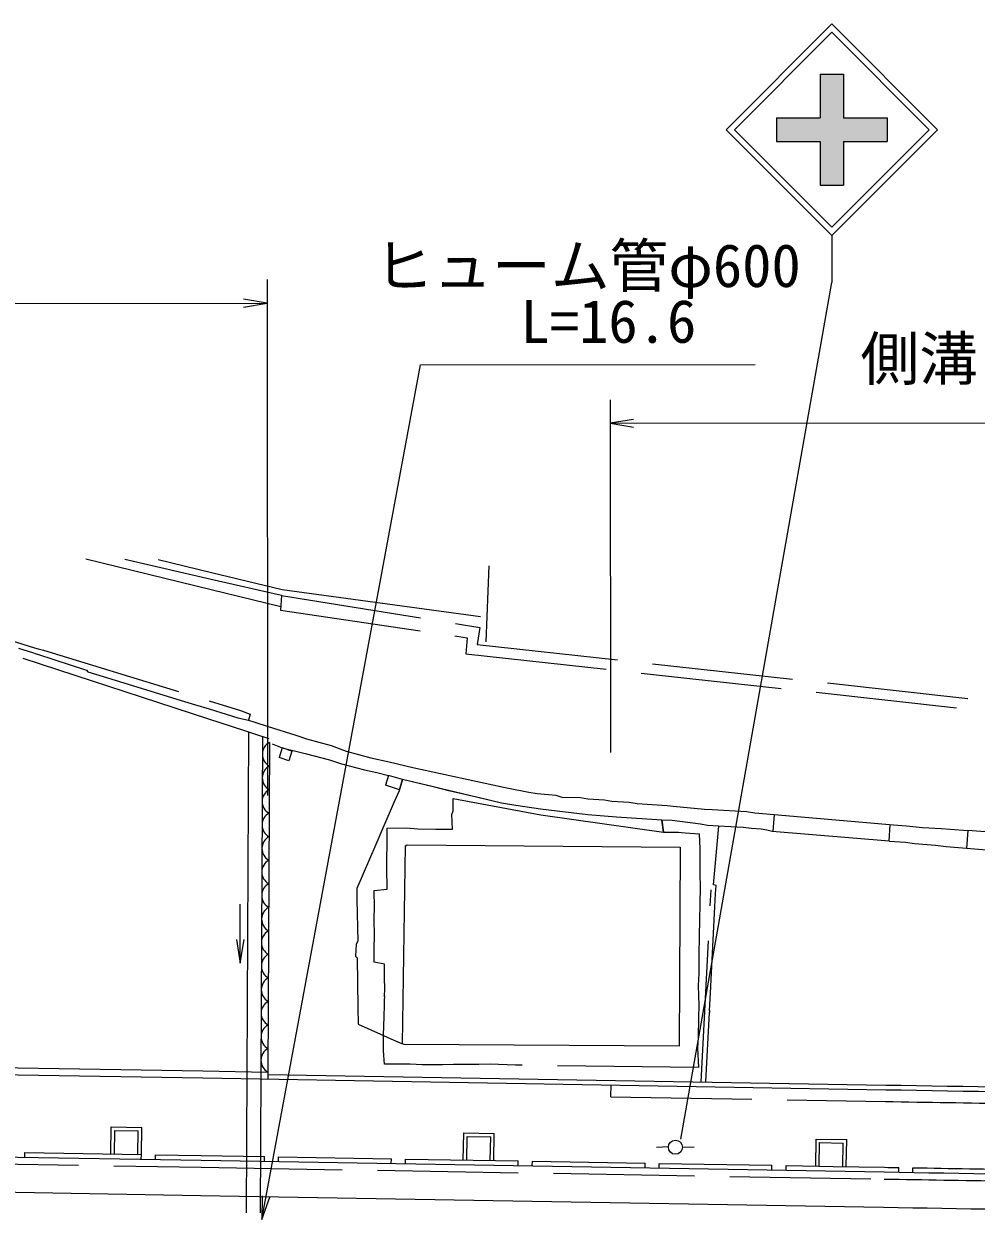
# Model space of a CAD drawing. Units: millimetres, scale not verified. Extents: x 40000 to 680000, y 20000 to 380000.
# Drawn here: x 350331 to 390846, y 284862 to 335833 of the extents above; entities that cross this region are included whole.
import ezdxf
from ezdxf.enums import TextEntityAlignment as Align

# ---------------------------------------------------------------- set-up
doc = ezdxf.new("R2010")
doc.units = ezdxf.units.MM
doc.header["$LTSCALE"] = 1000
doc.linetypes.add('DASHED', pattern=[7.5, 6, -1.5])
for name, color, linetype, lineweight in [('M-BGD', 7, 'Continuous', 25), ('M-STR-HTXT', 7, 'Continuous', 13), ('M-STR-STRC', 7, 'Continuous', 25)]:
    doc.layers.add(name, color=color, linetype=linetype, lineweight=lineweight)
doc.styles.add('ＭＳ ゴシック', font='')
doc.styles.get('ＭＳ ゴシック').set_extended_font_data('MS Gothic')

# ---------------------------------------------------------------- blocks, each defined once
blk = doc.blocks.new('open_arrow')
at = {"color": 0, "linetype": 'Continuous', "lineweight": -2}
blk.add_lwpolyline([(7.5, 1.25), (0, 0), (7.5, -1.25)], dxfattribs=at)

msp = doc.modelspace()

# ---------------------------------------------------------------- hatches: boundary and pattern name
at = {"layer": 'M-STR-STRC'}
msp.add_hatch(color=256, dxfattribs=at).paths.add_polyline_path([(382345, 331838), (384206, 331838), (384206, 333698), (385206, 333697), (385206, 331838), (387065, 331838), (387065, 330838), (385205, 330838), (385205, 328977), (384205, 328978), (384205, 330838), (382345, 330838)])

# ---------------------------------------------------------------- linework, layer by layer
at = {"layer": 'M-BGD', "linetype": 'DASHED'}
for p, q in [((352965, 313082), (358294, 311773)), ((370115, 312786), (369986, 309544)), ((358294, 311773), (361261, 311044)), ((361287, 311515), (369731, 310156)), ((361253, 310897), (369191, 309721)), ((348250, 310080), (350785, 309296)), ((369731, 310156), (369620, 309437)), ((369191, 309721), (369138, 309037)), ((369620, 309437), (393187, 306846)), ((350105, 309284), (350691, 309092)), ((350691, 309092), (350846, 309032)), ((350785, 309296), (350930, 309249)), ((350846, 309032), (350902, 309025)), ((350902, 309025), (352996, 308335)), ((350930, 309249), (351164, 309193)), ((351164, 309193), (358212, 307039)), ((369138, 309037), (393138, 306399)), ((353252, 307876), (350297, 308842)), ((352996, 308335), (353051, 308277)), ((353051, 308277), (353701, 308076)), ((355337, 307195), (353252, 307876)), ((353701, 308076), (357164, 307013)), ((358199, 306259), (355337, 307195)), ((357164, 307013), (357624, 306873)), ((357624, 306873), (358206, 306693)), ((358212, 307039), (359549, 306631)), ((358206, 306693), (359434, 306315)), ((359549, 306631), (359954, 306469)), ((359954, 306469), (359882, 306219)), ((359729, 305759), (358199, 306259)), ((359434, 306315), (359882, 306219)), ((359882, 306219), (360149, 306133)), ((360149, 306133), (360730, 305947)), ((360730, 305947), (361901, 305573)), ((360196, 305606), (359729, 305759)), ((360767, 305419), (360196, 305606)), ((361901, 305573), (362349, 305426)), ((362349, 305426), (363405, 305138)), ((360889, 305202), (361324, 305030)), ((361324, 305030), (362303, 304790)), ((363405, 305138), (364047, 304902)), ((364047, 304902), (365094, 304616)), ((362303, 304790), (363327, 304533)), ((363327, 304533), (363840, 304356)), ((363840, 304356), (364822, 304095)), ((365094, 304616), (365870, 304444)), ((365870, 304444), (366876, 304195)), ((364822, 304095), (365343, 303984)), ((365343, 303984), (365842, 303855)), ((366876, 304195), (370804, 303355)), ((370649, 302686), (366434, 303685)), ((368596, 302359), (368593, 302879)), ((368593, 302879), (372321, 302183)), ((368537, 302199), (368596, 302359)), ((368570, 301581), (368537, 302199)), ((372321, 302183), (377553, 301455)), ((377553, 301455), (377473, 301960)), ((377473, 301960), (377553, 301455)), ((382251, 302199), (387334, 301767)), ((365782, 300794), (365791, 301626)), ((365791, 301626), (366615, 301638)), ((366615, 301638), (367093, 301587)), ((367093, 301587), (367853, 301572)), ((367853, 301572), (368077, 301582)), ((368077, 301582), (368570, 301581)), ((377553, 301455), (378181, 301449)), ((378181, 301449), (378468, 301424)), ((378468, 301424), (379057, 301377)), ((379057, 301377), (379090, 300743)), ((387152, 301063), (382172, 301482)), ((399488, 300819), (390494, 301522)), ((365301, 300928), (364490, 299059)), ((365778, 300440), (365782, 300794)), ((379090, 300743), (379098, 300457)), ((390441, 300773), (399385, 300032)), ((365771, 299963), (365778, 300440)), ((379098, 300457), (379087, 299569)), ((365782, 299026), (365771, 299963)), ((379087, 299569), (379100, 299219)), ((379100, 299219), (379095, 298266)), ((379783, 299178), (379675, 299208)), ((364490, 299059), (364499, 298577)), ((365227, 298963), (365782, 299026)), ((365247, 298233), (365227, 298963)), ((379150, 290827), (379569, 298999)), ((379736, 298267), (379766, 298842)), ((379766, 298842), (379783, 299178)), ((364499, 298577), (364532, 296808)), ((365227, 297819), (365247, 298233)), ((379095, 298266), (379076, 297820)), ((379544, 294613), (379736, 298267)), ((365251, 296963), (365227, 297819)), ((379076, 297820), (379066, 296932)), ((364465, 296679), (364444, 296170)), ((364532, 296808), (364465, 296679)), ((365229, 296581), (365251, 296963)), ((379066, 296932), (379053, 296327)), ((364444, 296170), (364512, 296101)), ((365232, 295914), (365229, 296581)), ((379053, 296327), (379045, 295439)), ((364512, 296101), (364542, 293990)), ((365679, 295831), (365232, 295914)), ((365680, 295227), (365679, 295831)), ((365691, 294815), (365680, 295227)), ((379045, 295439), (379027, 294929)), ((365669, 294449), (365691, 294815)), ((379027, 294929), (379052, 294072)), ((379505, 293865), (379544, 294613)), ((365702, 294434), (365669, 294449)), ((365672, 294370), (365702, 294434)), ((365679, 294084), (365672, 294370)), ((364542, 293990), (364552, 293282)), ((365632, 292801), (365661, 293607)), ((365661, 293607), (365679, 294084)), ((379052, 294072), (379034, 293563)), ((379343, 290824), (379505, 293783)), ((379538, 293825), (379505, 293865)), ((379505, 293783), (379538, 293825)), ((364552, 293282), (365632, 292801)), ((379034, 293563), (379026, 292707)), ((365632, 292801), (365941, 292663)), ((365638, 292146), (365632, 292801)), ((365941, 292663), (366438, 292442)), ((379026, 292707), (378999, 292260)), ((365670, 291575), (365638, 292146)), ((378999, 292260), (379029, 291435)), ((366765, 291573), (365670, 291575)), ((367274, 291555), (366765, 291573)), ((368162, 291547), (367274, 291555)), ((368608, 291560), (368162, 291547)), ((369688, 291559), (368608, 291560)), ((370164, 291572), (369688, 291559)), ((371245, 291538), (370164, 291572)), ((359813, 291260), (359728, 274659)), ((360413, 291250), (360328, 274649)), ((379029, 291435), (371245, 291538)), ((375305, 290193), (375314, 290693)), ((375305, 290193), (386992, 289992)), ((316659, 287903), (357870, 287193)), ((357870, 287193), (386935, 286693))]:
    msp.add_line(p, q, dxfattribs=at)
at = {"layer": 'M-BGD'}
for p, q in [((358301, 312205), (354630, 313053)), ((358306, 312483), (356041, 313029)), ((361316, 311758), (358306, 312483)), ((361287, 311515), (358301, 312205)), ((361287, 311515), (361253, 310897)), ((369761, 310608), (361316, 311758)), ((359880, 305709), (359813, 291244)), ((360479, 305513), (360413, 291245)), ((360778, 305263), (360713, 291245)), ((361324, 305030), (361193, 304622)), ((361733, 304899), (361324, 305030)), ((361733, 304899), (361601, 304490)), ((361601, 304490), (361193, 304622)), ((365842, 303855), (365710, 303446)), ((366434, 303685), (365842, 303855)), ((366310, 303253), (365710, 303446)), ((366434, 303685), (366291, 303210)), ((366310, 303253), (366434, 303685)), ((367757, 303375), (366434, 303685)), ((368410, 303210), (367757, 303375)), ((370804, 303355), (371814, 303147)), ((366291, 303210), (366087, 302740)), ((369766, 302893), (368410, 303210)), ((370649, 302686), (369766, 302893)), ((371814, 303147), (372164, 303093)), ((372164, 303093), (372961, 303020)), ((372961, 303020), (373217, 302936)), ((373217, 302936), (374011, 302922)), ((374011, 302922), (374331, 302867)), ((374331, 302867), (375031, 302823)), ((375031, 302823), (375350, 302768)), ((375350, 302768), (376082, 302725)), ((366087, 302740), (365603, 301624)), ((371268, 302580), (370649, 302686)), ((372314, 302429), (371268, 302580)), ((374330, 302190), (372314, 302429)), ((376082, 302725), (376432, 302671)), ((376432, 302671), (377705, 302579)), ((377705, 302579), (377960, 302554)), ((377960, 302554), (379297, 302432)), ((379297, 302432), (379616, 302409)), ((379616, 302409), (381079, 302322)), ((381079, 302322), (381430, 302268)), ((381430, 302268), (382251, 302199)), ((375540, 302082), (374330, 302190)), ((377473, 301960), (375540, 302082)), ((377913, 301949), (377473, 301960)), ((379125, 301792), (377913, 301949)), ((379412, 301737), (379125, 301792)), ((382251, 302199), (382201, 301479)), ((387152, 301063), (387185, 301779)), ((387334, 301767), (387886, 301719)), ((365603, 301624), (365301, 300928)), ((379886, 301710), (379412, 301737)), ((379675, 299208), (379907, 301709)), ((380939, 301652), (379886, 301710)), ((381290, 301598), (380939, 301652)), ((381703, 301577), (381290, 301598)), ((381945, 301529), (381703, 301577)), ((382172, 301482), (381945, 301529)), ((387886, 301719), (388565, 301646)), ((388565, 301646), (389357, 301598)), ((389357, 301598), (389739, 301577)), ((389739, 301577), (390494, 301522)), ((390494, 301522), (390441, 300773)), ((365301, 300928), (364490, 299059)), ((366438, 292442), (366572, 300874)), ((366572, 300874), (366635, 300907)), ((366635, 300907), (378259, 300815)), ((378259, 300815), (378219, 292348)), ((387152, 301063), (387849, 301017)), ((387849, 301017), (388231, 300964)), ((388231, 300964), (389123, 300893)), ((389123, 300893), (389569, 300841)), ((389569, 300841), (390441, 300773)), ((359538, 295882), (359532, 298382)), ((366510, 292410), (366438, 292442)), ((378219, 292348), (366510, 292410)), ((318485, 291672), (357936, 290993)), ((318765, 291968), (357941, 291293)), ((357941, 291293), (360713, 291245)), ((360712, 291145), (360709, 290945)), ((360713, 291245), (360711, 291145)), ((360712, 291145), (387004, 290692)), ((357936, 290993), (387001, 290492)), ((354027, 287760), (354047, 288909)), ((354047, 288909), (355347, 288887)), ((354177, 287757), (354194, 288757)), ((354194, 288757), (355194, 288740)), ((355177, 287740), (355194, 288740)), ((355327, 287737), (355347, 288887)), ((369025, 287501), (369045, 288651)), ((369045, 288651), (370344, 288629)), ((369175, 287499), (369192, 288498)), ((369192, 288498), (370192, 288481)), ((370325, 287479), (370344, 288629)), ((319969, 288146), (357876, 287493)), ((370175, 287481), (370192, 288481)), ((377753, 288056), (377254, 288034)), ((378353, 288058), (378852, 288042)), ((384023, 287243), (384042, 288393)), ((384042, 288393), (385342, 288370)), ((384173, 287240), (384190, 288240)), ((384190, 288240), (385190, 288223)), ((385172, 287223), (385190, 288223)), ((385322, 287220), (385342, 288370)), ((350365, 287623), (350368, 287823)), ((350368, 287823), (355327, 287737)), ((355323, 287537), (355327, 287737)), ((355923, 287527), (355927, 287727)), ((355927, 287727), (357879, 287693)), ((357876, 287493), (386941, 286993)), ((357879, 287693), (360567, 287647)), ((360563, 287447), (360567, 287647)), ((361163, 287437), (361166, 287637)), ((361166, 287637), (365966, 287554)), ((365962, 287354), (365966, 287554)), ((366562, 287344), (366566, 287544)), ((366566, 287544), (371365, 287461)), ((371361, 287261), (371365, 287461)), ((371961, 287251), (371965, 287451)), ((371965, 287451), (376764, 287368)), ((376761, 287168), (376764, 287368)), ((377361, 287158), (377364, 287358)), ((377364, 287358), (382163, 287275)), ((382160, 287075), (382163, 287275)), ((382760, 287065), (382763, 287265)), ((382763, 287265), (384163, 287240)), ((384163, 287240), (384763, 287230)), ((384763, 287230), (386944, 287193)), ((387559, 286981), (387562, 287182)), ((388159, 286971), (388162, 287172))]:
    msp.add_line(p, q, dxfattribs=at)
msp.add_circle((378053, 288046), 300, dxfattribs=at)
for centre, radius, start, end in [((361044, 304761), 568, 117.8688, 241.5959), ((361039, 303759), 568, 117.8688, 241.5959), ((361034, 302758), 568, 117.8688, 241.5959), ((361030, 301757), 568, 117.8688, 241.5959), ((361025, 300756), 568, 117.8688, 241.5959), ((361020, 299754), 568, 117.8688, 241.5959), ((361016, 298753), 568, 117.8688, 241.5959), ((361011, 297752), 568, 117.8688, 241.5959), ((361006, 296751), 568, 117.8688, 241.5959), ((361002, 295749), 568, 117.8688, 241.5959), ((360997, 294748), 568, 117.8688, 241.5959), ((360992, 293747), 568, 117.8688, 241.5959), ((360988, 292746), 568, 117.8688, 241.5959), ((360983, 291744), 568, 117.8688, 241.5959), ((429923, 2782122), 2491800, 269.01309, 269.49531), ((429923, 2782122), 2492000, 269.01309, 269.49733), ((429923, 2782122), 2495500, 269.01309, 269.47905), ((429923, 2782122), 2495300, 269.01309, 269.02729), ((429923, 2782122), 2495300, 269.04107, 269.15127)]:
    msp.add_arc(centre, radius, start, end, dxfattribs=at)
at = {"layer": 'M-BGD', "linetype": 'DASHED'}
for radius, end in [(2492500, 269.50237), (2495800, 269.47905)]:
    msp.add_arc((429923, 2782122), radius, 269.01309, end, dxfattribs=at)
at = {"layer": 'M-STR-HTXT'}
for p, q in [((360676, 324957), (360700, 303013)), ((318731, 323912), (360677, 323957)), ((375273, 319844), (375289, 304844)), ((375274, 318844), (415068, 318887))]:
    msp.add_line(p, q, dxfattribs=at)
msp.add_lwpolyline([(360451, 284973), (367199, 321328), (381449, 321343)], dxfattribs=at)
at = {"layer": 'M-STR-STRC'}
for p, q in [((380207, 331333), (384707, 335833)), ((380561, 331333), (384707, 335480)), ((389208, 331333), (384707, 335833)), ((388854, 331333), (384707, 335480)), ((384209, 333693), (384208, 331833)), ((384209, 333693), (385209, 333693)), ((385209, 333693), (385208, 331833)), ((382348, 331833), (382348, 330833)), ((382348, 331833), (384208, 331833)), ((385208, 331833), (387068, 331833)), ((387068, 331833), (387068, 330833)), ((380207, 331333), (384707, 326833)), ((380561, 331333), (384707, 327186)), ((384707, 327186), (388854, 331333)), ((384708, 326833), (389208, 331333)), ((382348, 330833), (384208, 330833)), ((384208, 330833), (384208, 328973)), ((385208, 330833), (387068, 330833)), ((385208, 330833), (385208, 328973)), ((384208, 328973), (385208, 328973)), ((384708, 326833), (384708, 324833)), ((378278, 288389), (384708, 324833)), ((261778, 287648), (357850, 285993)), ((357850, 285993), (386915, 285493)), ((357850, 285993), (386915, 285493))]:
    msp.add_line(p, q, dxfattribs=at)
msp.add_arc((429923, 2782122), 2497000, 269.01309, 269.46753, dxfattribs=at)

# ---------------------------------------------------------------- block references
at = {"layer": 'M-BGD', "xscale": 133, "yscale": 133, "rotation": 90.1}
msp.add_blockref('open_arrow', (359538, 295882), dxfattribs=at)
at = {"layer": 'M-STR-HTXT', "xscale": 133, "yscale": 133}
for p, rotation in [((360677, 323957), 180.1), ((375274, 318844), 0.1), ((360451, 284973), 79.5)]:
    msp.add_blockref('open_arrow', p, dxfattribs=dict(at, rotation=rotation))

# ---------------------------------------------------------------- texts
at = {"layer": 'M-STR-HTXT', "style": 'ＭＳ ゴシック'}
for s, p in [('ヒューム管φ600', (374321, 324083)), ('L=16.6', (375202, 321716)), ('側溝', (388429, 320129))]:
    msp.add_text(s, height=1833, rotation=0.062, dxfattribs=at).set_placement(p, align=Align.BOTTOM_CENTER)

doc.saveas('drawing.dxf')
